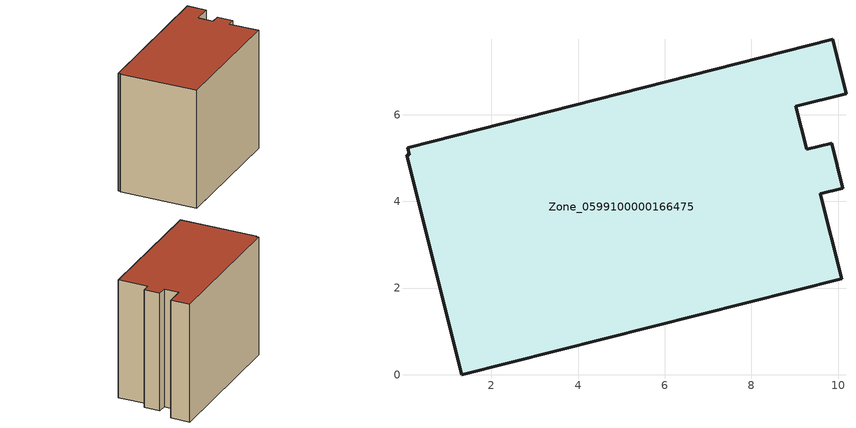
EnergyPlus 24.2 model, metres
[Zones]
Zone_0599100000166475
 floor ground (C_G): 0.1,5.08 0.07,5.24 9.87,7.74 10.18,6.48 9.02,6.19 9.27,5.2 9.85,5.34 10.11,4.3 9.59,4.17 10.08,2.21 1.31,0 0.04,5.06 z0
 wall outside (C_F): 0.07,5.24 0.1,5.08 0.04,5.06 1.31,0 10.08,2.21 9.59,4.17 10.11,4.3 9.85,5.34 9.27,5.2 9.02,6.19 10.18,6.48 9.87,7.74 0.07,5.24 z0:8.17
 roof outside (C_R): 0.1,5.08 0.04,5.06 1.31,0 10.08,2.21 9.59,4.17 10.11,4.3 9.85,5.34 9.27,5.2 9.02,6.19 10.18,6.48 9.87,7.74 0.07,5.24 z8.17
[BUILDING]
Pand.0599100000166475: North Axis=0; Terrain=City; Loads Convergence Tolerance Value=0.04; Temperature Convergence Tolerance Value=0.4; Solar Distribution=FullExterior; Maximum Number of Warmup Days=25; Minimum Number of Warmup Days=1
[Site:Location]
Rotterdam.The.Hague.AP_ZH_NLD Design_Conditions: Latitude=51.96; Longitude=4.45; Time Zone=1; Elevation=-4.5
[SITE:GROUNDTEMPERATURE:BUILDINGSURFACE]
18, 18, 18, 18, 18, 18, 18, 18, 18, 18, 18, 18
[MATERIAL] Thermal Absorptance=0.9; Solar Absorptance=0.7; Visible Absorptance=0.7
Name | Roughness | Thickness | Conductivity | Density | Specific Heat
G.TI.1975-1991 | MediumSmooth | 0.15 | 0.288461 | 540 | 1210
F.TI.1975-1991 | Rough | 0.3 | 0.230769 | 1920 | 840
R.TI.1975-1991 | MediumRough | 0.2 | 0.153846 | 1500 | 1000
[CONSTRUCTION]
C_G: G.TI.1975-1991
C_F: F.TI.1975-1991
C_R: R.TI.1975-1991
[ZONE]
Zone_0599100000166475: Type=1; Multiplier=1; Ceiling Height=Autocalculate; Volume=Autocalculate; Floor Area=autocalculate; Part of Total Floor Area=Yes
[ZONEINFILTRATION:DESIGNFLOWRATE]
Infil_Zone_0599100000166475: Zone or ZoneList or Space or SpaceList=Zone_0599100000166475; Schedule=AlwaysOn; Design Flow Rate Calculation Method=Flow/Area; Flow Rate per Floor Area=0.003; Constant Term Coefficient=1; Temperature Term Coefficient=0; Velocity Term Coefficient=0; Velocity Squared Term Coefficient=0
[HVACTEMPLATE:ZONE:IDEALLOADSAIRSYSTEM]
Zone_0599100000166475: Maximum Heating Supply Air Temperature=50; Minimum Cooling Supply Air Temperature=13; Maximum Heating Supply Air Humidity Ratio=0.0156; Minimum Cooling Supply Air Humidity Ratio=0.0077; Heating Limit=NoLimit; Cooling Limit=NoLimit; Dehumidification Control Type=ConstantSensibleHeatRatio; Cooling Sensible Heat Ratio=0.7; Dehumidification Setpoint=60; Humidification Control Type=None; Humidification Setpoint=30; Outdoor Air Method=None; Outdoor Air Flow Rate per Person=0.00944; Outdoor Air Flow Rate per Zone Floor Area=0; Outdoor Air Flow Rate per Zone=0; Demand Controlled Ventilation Type=None; Outdoor Air Economizer Type=NoEconomizer; Heat Recovery Type=None; Sensible Heat Recovery Effectiveness=0.7; Latent Heat Recovery Effectiveness=0.65
[ZONECONTROL:THERMOSTAT]
ThermostatControl_Zone_0599100000166475: Zone or ZoneList=Zone_0599100000166475; Control Type Schedule=DualSetpointControlType; Control 1=Thermostat_Zone_0599100000166475; Temperature Difference Between Cutout And Setpoint=0
[THERMOSTATSETPOINT:DUALSETPOINT]
Thermostat_Zone_0599100000166475: Heating Setpoint Temperature Schedule=HeatingSetpoint_Zone_0599100000166475; Cooling Setpoint Temperature Schedule=CoolingSetpoint_Zone_0599100000166475
[SCHEDULE:COMPACT]
HeatingSetpoint_Zone_0599100000166475: Through: 12/31, For: AllDays, Until: 24:00, 21
CoolingSetpoint_Zone_0599100000166475: Through: 12/31, For: AllDays, Until: 24:00, 24
DualSetpointControlType: Through: 12/31, For: AllDays, Until: 24:00, 4
AlwaysOn: Through: 12/31, For: AllDays, Until: 24:00, 1
